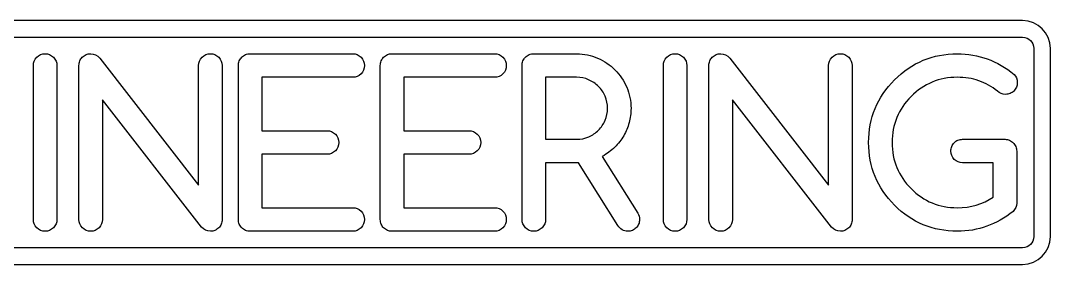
# Model space of a CAD drawing. Extents: x -584 to 559, y 282 to 652.
# Drawn here: x 279.4 to 559.1, y 287.6 to 353.8 of the extents above; entities that cross this region are included whole.
import ezdxf

# ---------------------------------------------------------------- set-up
doc = ezdxf.new("R2010")
doc.units = 0
doc.layers.add('4', color=7, linetype='CONTINUOUS')

msp = doc.modelspace()

# ---------------------------------------------------------------- linework, layer by layer
at = {"layer": '4', "color": 7}
for points in [[(135.089945, 353.769782), (142.880167, 349.271865), (551.538934, 349.271865)], [(551.538934, 353.769782), (135.089945, 353.769782)], [(341.787268, 344.77412), (369.626409, 344.77412)], [(380.310628, 344.77412), (408.149743, 344.77412)], [(418.803852, 344.77412), (430.421045, 344.77412)], [(554.581642, 346.229157), (554.581642, 295.164574)], [(559.079559, 295.164574), (559.079559, 346.229157)], [(282.9188, 299.810167), (282.9188, 341.583907)], [(289.299227, 341.583907), (289.299227, 299.810167)], [(295.288414, 299.810167), (295.288414, 341.583907)], [(300.946529, 343.600363), (327.792477, 309.079844), (327.792477, 341.583907)], [(334.172904, 341.583907), (334.172904, 299.810167)], [(338.597055, 299.810167), (338.597055, 341.583907)], [(377.120415, 299.810167), (377.120415, 341.583907)], [(415.613638, 299.810167), (415.613638, 341.583907)], [(453.986477, 299.810167), (453.986477, 341.583907)], [(460.366904, 341.583907), (460.366904, 299.810167)], [(466.356091, 299.810167), (466.356091, 341.583907)], [(472.014206, 343.600363), (498.860154, 309.079844), (498.860154, 341.583907)], [(505.240581, 341.583907), (505.240581, 299.810167)], [(369.626409, 338.393693), (344.977482, 338.393693), (344.977482, 323.887251), (362.674138, 323.887251)], [(408.149743, 338.393693), (383.500842, 338.393693), (383.500842, 323.887251), (401.197498, 323.887251)], [(421.994065, 338.393693), (421.994065, 321.569831), (430.421045, 321.569831)], [(430.421045, 338.393693), (421.994065, 338.393693)], [(328.544872, 297.733519), (301.668841, 332.254037), (301.668841, 299.810167)], [(499.61255, 297.733519), (472.736519, 332.254037), (472.736519, 299.810167)], [(535.246659, 321.569831), (546.77355, 321.569831)], [(362.674138, 317.506824), (344.977482, 317.506824), (344.977482, 303.000381), (369.626409, 303.000381)], [(401.197498, 317.506824), (383.500842, 317.506824), (383.500842, 303.000381), (408.149743, 303.000381)], [(437.403399, 316.934993), (447.004123, 301.555756)], [(549.93368, 318.379618), (549.93368, 304.264428)], [(441.586779, 298.184964), (430.962779, 315.189404), (421.994065, 315.189404), (421.994065, 299.810167)], [(543.553253, 305.859535), (543.553253, 315.189404), (535.246659, 315.189404)], [(369.626409, 296.619954), (341.787268, 296.619954)], [(408.149743, 296.619954), (380.310628, 296.619954)], [(551.538934, 292.121865), (142.879133, 292.121865), (135.088913, 287.623948), (551.538934, 287.623948)]]:
    msp.add_lwpolyline(points, dxfattribs=at)
for points in [[(295.288414, 299.810167)], [(415.613638, 299.810167)], [(466.356091, 299.810167)]]:
    msp.add_lwpolyline(points, close=True, dxfattribs=at)
for points in [[(559.079559, 346.229157), (559.079559, 350.367761), (555.677493, 353.769782), (551.538934, 353.769782)], [(551.538934, 349.271865), (553.263488, 349.271865), (554.581642, 347.953719), (554.581642, 346.229157)], [(283.8518, 343.841133), (284.473782, 344.463125), (285.226187, 344.77412), (286.109013, 344.77412)], [(286.109013, 344.77412), (286.99184, 344.77412), (287.744253, 344.463125), (288.366253, 343.841133)], [(296.191305, 343.841133), (296.49226, 344.142097), (296.833352, 344.372836), (297.214581, 344.53335)], [(297.214581, 344.53335), (297.595793, 344.693864), (298.017142, 344.77412), (298.478628, 344.77412)], [(298.478628, 344.77412), (299.421638, 344.77412), (300.244272, 344.382868), (300.946529, 343.600363)], [(328.725451, 343.841133), (329.347451, 344.463125), (330.099864, 344.77412), (330.98269, 344.77412)], [(330.98269, 344.77412), (331.865517, 344.77412), (332.617921, 344.463125), (333.239904, 343.841133)], [(339.499945, 343.841133), (339.800918, 344.142097), (340.14201, 344.372836), (340.523221, 344.53335)], [(340.523221, 344.53335), (340.904451, 344.693864), (341.3258, 344.77412), (341.787268, 344.77412)], [(369.626409, 344.77412), (370.509236, 344.77412), (371.26164, 344.463125), (371.883623, 343.841133)], [(378.023305, 343.841133), (378.32426, 344.142097), (378.665352, 344.372836), (379.046581, 344.53335)], [(379.046581, 344.53335), (379.427793, 344.693864), (379.849142, 344.77412), (380.310628, 344.77412)], [(408.149743, 344.77412), (409.032569, 344.77412), (409.784982, 344.463125), (410.406982, 343.841133)], [(416.516529, 343.841134), (416.817484, 344.142097), (417.158576, 344.372836), (417.539805, 344.53335)], [(417.539805, 344.53335), (417.921017, 344.693864), (418.342366, 344.77412), (418.803852, 344.77412)], [(430.421045, 344.77412), (432.447524, 344.77412), (434.353626, 344.382868), (436.139352, 343.600363)], [(454.919477, 343.841133), (455.541459, 344.463125), (456.293864, 344.77412), (457.17669, 344.77412)], [(457.17669, 344.77412), (458.059517, 344.77412), (458.81193, 344.463125), (459.43393, 343.841133)], [(467.258982, 343.841133), (467.559937, 344.142097), (467.901029, 344.372836), (468.282258, 344.53335)], [(468.282258, 344.53335), (468.66347, 344.693864), (469.084819, 344.77412), (469.546305, 344.77412)], [(469.546305, 344.77412), (470.489315, 344.77412), (471.311949, 344.382868), (472.014206, 343.600363)], [(499.793128, 343.841133), (500.415128, 344.463125), (501.167541, 344.77412), (502.050368, 344.77412)], [(502.050368, 344.77412), (502.933194, 344.77412), (503.685598, 344.463125), (504.307581, 343.841133)], [(516.767498, 337.701477), (521.482585, 342.416573), (527.160763, 344.77412), (533.802034, 344.77412)], [(533.802034, 344.77412), (539.500277, 344.77412), (544.64675, 342.898114), (549.241451, 339.146102)], [(282.9188, 341.583907), (282.9188, 342.466733), (283.2298, 343.219142), (283.8518, 343.841133)], [(288.366253, 343.841133), (288.988235, 343.219142), (289.299227, 342.466733), (289.299227, 341.583907)], [(295.288414, 341.583907), (295.288414, 342.02532), (295.368671, 342.436637), (295.529185, 342.817857)], [(295.529185, 342.817857), (295.689699, 343.219142), (295.910406, 343.560234), (296.191305, 343.841133)], [(327.792477, 341.583907), (327.792477, 342.466733), (328.103468, 343.219142), (328.725451, 343.841133)], [(333.239904, 343.841133), (333.861904, 343.219142), (334.172904, 342.466733), (334.172904, 341.583907)], [(338.597055, 341.583907), (338.597055, 342.02532), (338.677312, 342.436637), (338.837826, 342.817857)], [(338.837826, 342.817857), (338.99834, 343.219142), (339.219046, 343.560234), (339.499945, 343.841133)], [(371.883623, 343.841133), (372.505623, 343.219142), (372.816623, 342.466733), (372.816623, 341.583907)], [(372.816623, 341.583907), (372.816623, 340.701081), (372.505623, 339.948672), (371.883623, 339.32668)], [(377.120415, 341.583907), (377.120415, 342.02532), (377.200672, 342.436637), (377.361185, 342.817857)], [(377.361185, 342.817857), (377.521699, 343.219142), (377.742406, 343.560234), (378.023305, 343.841133)], [(410.406982, 343.841133), (411.028965, 343.219142), (411.339956, 342.466733), (411.339956, 341.583907)], [(411.339956, 341.583907), (411.339956, 340.701081), (411.028965, 339.948672), (410.406982, 339.32668)], [(415.613638, 341.583907), (415.613638, 342.02532), (415.693895, 342.436637), (415.854409, 342.817857)], [(415.854409, 342.817857), (416.014923, 343.219142), (416.23563, 343.560234), (416.516529, 343.841134)], [(436.139352, 343.600363), (437.945133, 342.817857), (439.510144, 341.754453), (440.834383, 340.410149)], [(453.986477, 341.583907), (453.986477, 342.466733), (454.297477, 343.219142), (454.919477, 343.841133)], [(459.43393, 343.841133), (460.055912, 343.219142), (460.366904, 342.466733), (460.366904, 341.583907)], [(466.356091, 341.583907), (466.356091, 342.02532), (466.436348, 342.436637), (466.596862, 342.817857)], [(466.596862, 342.817857), (466.757376, 343.219142), (466.978083, 343.560234), (467.258982, 343.841133)], [(498.860154, 341.583907), (498.860154, 342.466733), (499.171145, 343.219142), (499.793128, 343.841133)], [(504.307581, 343.841133), (504.929581, 343.219142), (505.240581, 342.466733), (505.240581, 341.583907)], [(371.883623, 339.32668), (371.26164, 338.704689), (370.509236, 338.393693), (369.626409, 338.393693)], [(410.406982, 339.32668), (409.784982, 338.704689), (409.032569, 338.393693), (408.149743, 338.393693)], [(433.671451, 337.731574), (432.648166, 338.172987), (431.564697, 338.393693), (430.421045, 338.393693)], [(440.834383, 340.410149), (442.178678, 339.065845), (443.242083, 337.490803), (444.024597, 335.685022)], [(533.802034, 338.393693), (528.906361, 338.393693), (524.722963, 336.658137), (521.251841, 333.187024)], [(539.640727, 337.43061), (537.814873, 338.072666), (535.868642, 338.393693), (533.802034, 338.393693)], [(549.241451, 339.146102), (549.803249, 338.624432), (550.084149, 337.892087), (550.084149, 336.949068)], [(436.350013, 335.925792), (435.587572, 336.688233), (434.694718, 337.29016), (433.671451, 337.731574)], [(438.155794, 333.247217), (437.714381, 334.270493), (437.112454, 335.163351), (436.350013, 335.925792)], [(444.024597, 335.685022), (444.807093, 333.899305), (445.198341, 331.993202), (445.198341, 329.966714)], [(509.724951, 320.697037), (509.724951, 327.338299), (512.072467, 333.006446), (516.767498, 337.701477)], [(544.696915, 334.661745), (543.172033, 335.8656), (541.486637, 336.788555), (539.640727, 337.43061)], [(549.843378, 335.685022), (549.682864, 335.303801), (549.45213, 334.962709), (549.151175, 334.661745)], [(550.084149, 336.949068), (550.084149, 336.487591), (550.003892, 336.066242), (549.843378, 335.685022)], [(438.817914, 329.966714), (438.817914, 331.13044), (438.597208, 332.223941), (438.155794, 333.247217)], [(521.251841, 333.187024), (517.820866, 329.75604), (516.105378, 325.592711), (516.105378, 320.697037)], [(546.893935, 333.758855), (546.07131, 333.758855), (545.33897, 334.059818), (544.696915, 334.661745)], [(548.127899, 333.999626), (547.74667, 333.839112), (547.335348, 333.758855), (546.893935, 333.758855)], [(549.151175, 334.661745), (548.870276, 334.380846), (548.529184, 334.16014), (548.127899, 333.999626)], [(438.155794, 326.716308), (438.597208, 327.739584), (438.817914, 328.823053), (438.817914, 329.966714)], [(445.198341, 329.966714), (445.198341, 328.642475), (445.0278, 327.348331), (444.686716, 326.084285)], [(436.350013, 324.037732), (437.112454, 324.820238), (437.714381, 325.713096), (438.155794, 326.716308)], [(444.686716, 326.084285), (444.365689, 324.840302), (443.87411, 323.656512), (443.211982, 322.532915)], [(362.674138, 323.887251), (363.556965, 323.887251), (364.309378, 323.576255), (364.931378, 322.954264)], [(364.931378, 322.954264), (365.55336, 322.332272), (365.864352, 321.579864), (365.864352, 320.697037)], [(401.197498, 323.887251), (402.080324, 323.887251), (402.832729, 323.576255), (403.454711, 322.954264)], [(403.454711, 322.954264), (404.076711, 322.332272), (404.387711, 321.579864), (404.387711, 320.697037)], [(430.421045, 321.569831), (431.58477, 321.569831), (432.678267, 321.790538), (433.701534, 322.231951)], [(433.701534, 322.231951), (434.724819, 322.673364), (435.607645, 323.275291), (436.350013, 324.037732)], [(443.211982, 322.532915), (442.569926, 321.429382), (441.757329, 320.396074), (440.77419, 319.43299)], [(365.864352, 320.697037), (365.864352, 319.814211), (365.55336, 319.061802), (364.931378, 318.439811)], [(404.387711, 320.697037), (404.387711, 319.814211), (404.076711, 319.061802), (403.454711, 318.439811)], [(440.77419, 319.43299), (439.811107, 318.489971), (438.68751, 317.657305), (437.403399, 316.934993)], [(516.767498, 303.662501), (512.072467, 308.357532), (509.724951, 314.035711), (509.724951, 320.697037)], [(516.105378, 320.697037), (516.105378, 315.781299), (517.820866, 311.607938), (521.251841, 308.176954)], [(532.056446, 318.379618), (532.056446, 318.821031), (532.136703, 319.232348), (532.297217, 319.613568)], [(532.297217, 319.613568), (532.457731, 320.014853), (532.678437, 320.355945), (532.959336, 320.636844)], [(532.959336, 320.636844), (533.260291, 320.937808), (533.601383, 321.168547), (533.982613, 321.329061)], [(533.982613, 321.329061), (534.363824, 321.489574), (534.785173, 321.569831), (535.246659, 321.569831)], [(546.77355, 321.569831), (547.194908, 321.569831), (547.596192, 321.479542), (547.977404, 321.298964)], [(547.977404, 321.298964), (548.358633, 321.13845), (548.689698, 320.907712), (548.970597, 320.606748)], [(548.970597, 320.606748), (549.271552, 320.325849), (549.502286, 319.984757), (549.6628, 319.583472)], [(549.6628, 319.583472), (549.843387, 319.202252), (549.93368, 318.800967), (549.93368, 318.379618)], [(364.931378, 318.439811), (364.309378, 317.817819), (363.556965, 317.506824), (362.674138, 317.506824)], [(403.454711, 318.439811), (402.832729, 317.817819), (402.080324, 317.506824), (401.197498, 317.506824)], [(532.959336, 316.092295), (532.357409, 316.714286), (532.056446, 317.476727), (532.056446, 318.379618)], [(535.246659, 315.189404), (534.34376, 315.189404), (533.581319, 315.490368), (532.959336, 316.092295)], [(521.251841, 308.176954), (524.70289, 304.725905), (528.886288, 303.000381), (533.802034, 303.000381)], [(533.802034, 303.000381), (537.433652, 303.000381), (540.684059, 303.953432), (543.553253, 305.859535)], [(369.626409, 303.000381), (370.509236, 303.000381), (371.26164, 302.689385), (371.883623, 302.067394)], [(371.883623, 302.067394), (372.505623, 301.445403), (372.816623, 300.692994), (372.816623, 299.810167)], [(408.149743, 303.000381), (409.032569, 303.000381), (409.784982, 302.689385), (410.406982, 302.067394)], [(410.406982, 302.067394), (411.028965, 301.445403), (411.339956, 300.692994), (411.339956, 299.810167)], [(533.802034, 296.619954), (527.140708, 296.619954), (521.462529, 298.967469), (516.767498, 303.662501)], [(549.93368, 304.264428), (549.93368, 303.42173), (549.602616, 302.659289), (548.940487, 301.977105)], [(283.8518, 297.552941), (283.2298, 298.174932), (282.9188, 298.927341), (282.9188, 299.810167)], [(289.299227, 299.810167), (289.299227, 298.927341), (288.988235, 298.174932), (288.366253, 297.552941)], [(296.221388, 297.552941), (295.599406, 298.174932), (295.288414, 298.927341), (295.288414, 299.810167)], [(301.668841, 299.810167), (301.668841, 298.927341), (301.357841, 298.174932), (300.735841, 297.552941)], [(334.172904, 299.810167), (334.172904, 299.34869), (334.092647, 298.927341), (333.932133, 298.54612)], [(338.837826, 298.54612), (338.677312, 298.927341), (338.597055, 299.34869), (338.597055, 299.810167)], [(372.816623, 299.810167), (372.816623, 298.927341), (372.505623, 298.174932), (371.883623, 297.552941)], [(377.361185, 298.54612), (377.200672, 298.927341), (377.120415, 299.34869), (377.120415, 299.810167)], [(411.339956, 299.810167), (411.339956, 298.927341), (411.028965, 298.174932), (410.406982, 297.552941)], [(416.546612, 297.552941), (415.92463, 298.174932), (415.613638, 298.927341), (415.613638, 299.810167)], [(421.994065, 299.810167), (421.994065, 298.927341), (421.683065, 298.174932), (421.061065, 297.552941)], [(447.004123, 301.555756), (447.345223, 300.993957), (447.515774, 300.412094), (447.515774, 299.810167)], [(447.515774, 299.810167), (447.515774, 299.34869), (447.435517, 298.927341), (447.275003, 298.54612)], [(454.919477, 297.552941), (454.297477, 298.174932), (453.986477, 298.927341), (453.986477, 299.810167)], [(460.366904, 299.810167), (460.366904, 298.927341), (460.055912, 298.174932), (459.43393, 297.552941)], [(467.289065, 297.552941), (466.667083, 298.174932), (466.356091, 298.927341), (466.356091, 299.810167)], [(472.736519, 299.810167), (472.736519, 298.927341), (472.425518, 298.174932), (471.803518, 297.552941)], [(505.240581, 299.810167), (505.240581, 299.34869), (505.160324, 298.927341), (504.99981, 298.54612)], [(548.940487, 301.977105), (544.466171, 298.405671), (539.42002, 296.619954), (533.802034, 296.619954)], [(286.109013, 296.619954), (285.226187, 296.619954), (284.473782, 296.930949), (283.8518, 297.552941)], [(288.366253, 297.552941), (287.744253, 296.930949), (286.99184, 296.619954), (286.109013, 296.619954)], [(298.478628, 296.619954), (297.595802, 296.619954), (296.843388, 296.930949), (296.221388, 297.552941)], [(300.735841, 297.552941), (300.113859, 296.930949), (299.361454, 296.619954), (298.478628, 296.619954)], [(330.98269, 296.619954), (330.039663, 296.619954), (329.227057, 296.991142), (328.544872, 297.733519)], [(332.216628, 296.860725), (331.835416, 296.700211), (331.424104, 296.619954), (330.98269, 296.619954)], [(333.239904, 297.522844), (332.959004, 297.241945), (332.617912, 297.021239), (332.216628, 296.860725)], [(333.932133, 298.54612), (333.771619, 298.1649), (333.540876, 297.823808), (333.239904, 297.522844)], [(339.499945, 297.522844), (339.219046, 297.823808), (338.99834, 298.1649), (338.837826, 298.54612)], [(340.523221, 296.860725), (340.14201, 297.021239), (339.800918, 297.241945), (339.499945, 297.522844)], [(341.787268, 296.619954), (341.3258, 296.619954), (340.904451, 296.700211), (340.523221, 296.860725)], [(371.883623, 297.552941), (371.26164, 296.930949), (370.509236, 296.619954), (369.626409, 296.619954)], [(378.023305, 297.522844), (377.742406, 297.823808), (377.521699, 298.1649), (377.361185, 298.54612)], [(379.046581, 296.860725), (378.665352, 297.021239), (378.32426, 297.241945), (378.023305, 297.522844)], [(380.310628, 296.619954), (379.849142, 296.619954), (379.427793, 296.700211), (379.046581, 296.860725)], [(410.406982, 297.552941), (409.784982, 296.930949), (409.032569, 296.619954), (408.149743, 296.619954)], [(418.803852, 296.619954), (417.921025, 296.619954), (417.168612, 296.930949), (416.546612, 297.552941)], [(421.061065, 297.552941), (420.439083, 296.930949), (419.686678, 296.619954), (418.803852, 296.619954)], [(444.32556, 296.619954), (443.201963, 296.619954), (442.289036, 297.141624), (441.586779, 298.184964)], [(445.559498, 296.860725), (445.178286, 296.700211), (444.766973, 296.619954), (444.32556, 296.619954)], [(446.582774, 297.522844), (446.301874, 297.241945), (445.960782, 297.021239), (445.559498, 296.860725)], [(447.275003, 298.54612), (447.114489, 298.1649), (446.883746, 297.823808), (446.582774, 297.522844)], [(457.17669, 296.619954), (456.293864, 296.619954), (455.541459, 296.930949), (454.919477, 297.552941)], [(459.43393, 297.552941), (458.81193, 296.930949), (458.059517, 296.619954), (457.17669, 296.619954)], [(469.546305, 296.619954), (468.663479, 296.619954), (467.911065, 296.930949), (467.289065, 297.552941)], [(471.803518, 297.552941), (471.181536, 296.930949), (470.429131, 296.619954), (469.546305, 296.619954)], [(502.050368, 296.619954), (501.10734, 296.619954), (500.294734, 296.991142), (499.61255, 297.733519)], [(503.284305, 296.860725), (502.903093, 296.700211), (502.491781, 296.619954), (502.050368, 296.619954)], [(504.307581, 297.522844), (504.026682, 297.241945), (503.68559, 297.021239), (503.284305, 296.860725)], [(504.99981, 298.54612), (504.839296, 298.1649), (504.608553, 297.823808), (504.307581, 297.522844)], [(554.581642, 295.164574), (554.581642, 293.440011), (553.263488, 292.121865), (551.538934, 292.121865)], [(551.538934, 287.623948), (555.677493, 287.623948), (559.079559, 291.025966), (559.079559, 295.164574)]]:
    msp.add_open_spline(points, degree=3, dxfattribs=at)

doc.saveas('drawing.dxf')
